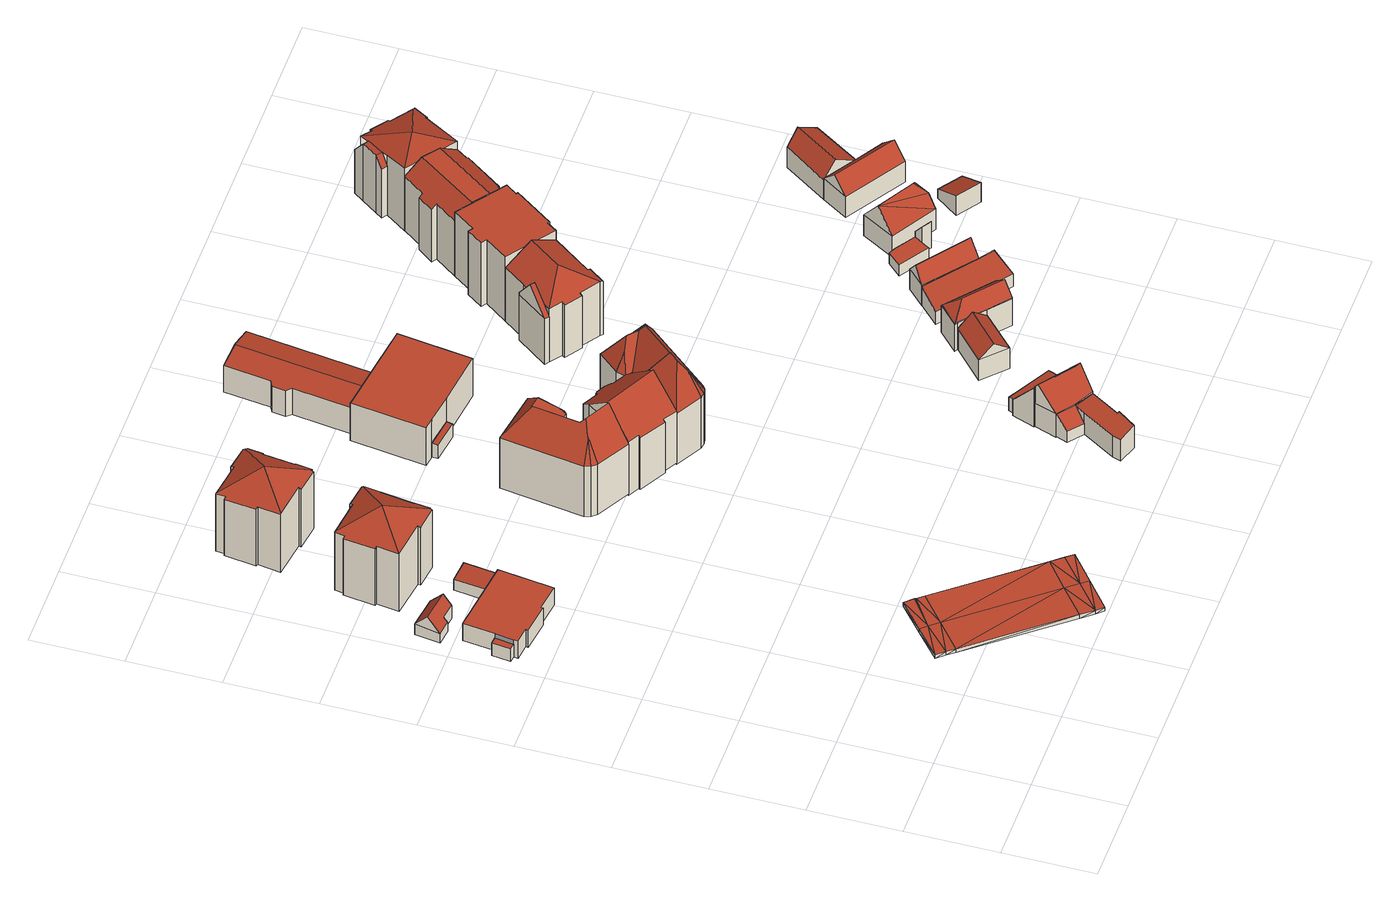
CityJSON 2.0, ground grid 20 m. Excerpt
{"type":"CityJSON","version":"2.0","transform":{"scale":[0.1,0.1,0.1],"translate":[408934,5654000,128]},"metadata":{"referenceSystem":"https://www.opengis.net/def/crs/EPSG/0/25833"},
"CityObjects":{
"building1":{"type":"Building","attributes":{"Dachtyp_tdc":"tdcFreeFormRoof","Gemeindeschluessel":14612000,"Dachneigung":47.6,"QualitaetDacherkennung":6,"Geometrietyp2DReferenz":"3000","measuredHeight":6.02,"function":"31001_9998","roofType":"5000"},"geometry":[{"type":"Solid","lod":"2","boundaries":[[[[0,1,2,3]],[[1,4,5,2]],[[4,6,7,5]],[[6,8,9,7]],[[8,10,11,9]],[[10,0,3,11]],[[12,4,1,13]],[[8,6,12,13,0,10]],[[1,0,13]],[[6,4,12]],[[3,2,5,7,9,11]]]],"semantics":{"surfaces":[{"type":"WallSurface"},{"type":"RoofSurface"},{"type":"GroundSurface"}],"values":[[0,0,0,0,0,0,1,1,0,0,2]]}}]},
"building2":{"type":"Building","attributes":{"Gemeindeschluessel":14612000,"Geometrietyp2DReferenz":"3000","function":"31001_9998","roofType":"9999"},"children":["building2-1","building2-2"]},
"building2-1":{"type":"BuildingPart","attributes":{"Dachtyp_tdc":"tdcPolyFlatRoof","Dachneigung":0,"QualitaetDacherkennung":84,"Geometrietyp2DReferenz":"3000","measuredHeight":4.73,"roofType":"1000"},"parents":["building2"],"geometry":[{"type":"MultiSurface","lod":"2","boundaries":[[[14,15,16,17]],[[15,18,19,16]],[[18,20,21,19]],[[20,22,23,21]],[[22,24,25,23]],[[24,26,27,28,25]],[[29,30,31,32,33]],[[30,34,35,31]],[[34,36,37,35]],[[36,14,17,37]],[[36,34,30,29,26,24,22,20,18,15,14]],[[17,16,19,21,23,25,28,32,31,35,37]]],"semantics":{"surfaces":[{"type":"WallSurface"},{"type":"RoofSurface"},{"type":"GroundSurface"}],"values":[0,0,0,0,0,0,0,0,0,0,1,2]}}]},
"building2-2":{"type":"BuildingPart","attributes":{"Dachtyp_tdc":"tdcPolyFlatRoof","Dachneigung":0,"QualitaetDacherkennung":0,"Geometrietyp2DReferenz":"3000","measuredHeight":3.37,"roofType":"9999"},"parents":["building2"],"geometry":[{"type":"MultiSurface","lod":"2","boundaries":[[[33,38,39,27]],[[27,39,40,28]],[[39,38,41,40]],[[38,33,32,41]],[[28,40,41,32]],[[28,32,33,27]]],"semantics":{"surfaces":[{"type":"RoofSurface"},{"type":"WallSurface"},{"type":"GroundSurface"},{"type":"ClosureSurface","isClosure":"1","QuelleClosure":"LoD1Solid"}],"values":[0,1,1,1,2,3]}}]},
"building3":{"type":"Building","attributes":{"Stand_DGM":"2016","Stand_Basis-DLM":"2021","Gemeindeschluessel":"14612000","ObjektHoehe":1,"Stand_Laserscan":"2016","BodenHoehe":129.81,"Stand_3D-Stadtmodell":"2023","Geometrietyp2DReferenz":2000,"AbsoluteHoehe":130.81,"measuredHeight":1,"function":"53001_1800","roofType":"9999"},"geometry":[{"type":"MultiSurface","lod":"2","boundaries":[[[42,43,44]],[[42,44,45]],[[46,47,42]],[[46,42,45]],[[48,47,46]],[[48,46,49]],[[50,48,49]],[[50,49,51]],[[52,50,51]],[[52,51,53]],[[45,44,54]],[[45,54,55]],[[46,45,56]],[[56,45,55]],[[49,46,56]],[[49,56,57]],[[51,49,58]],[[58,49,57]],[[51,58,59]],[[59,60,51]],[[53,51,61]],[[61,51,60]],[[44,62,63]],[[43,42,64]],[[43,64,62]],[[42,47,65]],[[42,65,64]],[[47,48,66]],[[47,66,65]],[[48,50,67]],[[48,67,66]],[[50,52,68]],[[50,68,67]],[[52,53,69]],[[52,69,68]],[[53,61,70]],[[53,70,69]],[[61,60,71]],[[61,71,70]],[[60,59,72]],[[60,72,71]],[[59,58,73]],[[59,73,72]],[[58,57,74]],[[58,74,73]],[[57,56,75]],[[57,75,74]],[[56,55,76]],[[56,76,75]],[[55,54,77]],[[55,77,76]],[[54,44,63]],[[54,63,77]],[[44,43,62]],[[63,62,64]],[[78,63,64]],[[64,65,79]],[[78,64,79]],[[79,65,66]],[[80,79,66]],[[80,66,67]],[[81,80,67]],[[81,67,68]],[[69,81,68]],[[77,63,78]],[[76,77,78]],[[75,78,79]],[[76,78,75]],[[75,79,80]],[[74,75,80]],[[73,80,81]],[[74,80,73]],[[72,73,81]],[[81,71,72]],[[70,81,69]],[[71,81,70]]],"semantics":{"surfaces":[{"type":"RoofSurface"},{"type":"WallSurface"},{"type":"GroundSurface"}],"values":[0,0,0,0,0,0,0,0,0,0,0,0,0,0,0,0,0,0,0,0,0,0,1,1,1,1,1,1,1,1,1,1,1,1,1,1,1,1,1,1,1,1,1,1,1,1,1,1,1,1,1,1,1,1,2,2,2,2,2,2,2,2,2,2,2,2,2,2,2,2,2,2,2,2,2,2]}}]},
"building4":{"type":"Building","attributes":{"Dachtyp_tdc":"tdcPolyFlatRoof","Gemeindeschluessel":14612000,"Dachneigung":4.03,"QualitaetDacherkennung":77,"Geometrietyp2DReferenz":"3000","measuredHeight":3.24,"function":"31001_9998","roofType":"2100"},"geometry":[{"type":"Solid","lod":"2","boundaries":[[[[82,83,84,85]],[[83,86,87,84]],[[86,88,89,87]],[[88,82,85,89]],[[88,86,83,82]],[[85,84,87,89]]]],"semantics":{"surfaces":[{"type":"WallSurface"},{"type":"RoofSurface"},{"type":"GroundSurface"}],"values":[[0,0,0,0,1,2]]}}]},
"building5":{"type":"Building","attributes":{"Dachtyp_tdc":"tdcFreeFormRoof","Gemeindeschluessel":14612000,"Dachneigung":29.31,"QualitaetDacherkennung":80,"Geometrietyp2DReferenz":"3000","measuredHeight":19.83,"function":"31001_9998","roofType":"5000"},"geometry":[{"type":"Solid","lod":"2","boundaries":[[[[90,91,92,93]],[[91,94,95,92]],[[94,96,97,95]],[[96,98,99,97]],[[98,100,101,99]],[[100,102,103,101]],[[102,104,105,103]],[[104,106,107,105]],[[106,108,109,107]],[[108,110,111,109]],[[110,112,113,111]],[[112,114,115,113]],[[114,116,117,115]],[[116,118,119,117]],[[118,120,121,119]],[[120,122,123,121]],[[122,124,125,123]],[[124,126,127,125]],[[112,110,108,106,104,128,129,130,118,116,114]],[[124,122,120,130,129,126]],[[129,131,96,94,91,90,132,126]],[[128,102,100,98,131,129]],[[98,96,131]],[[104,102,128]],[[120,118,130]],[[127,133,93,92,95,97,99,101,103,105,107,109,111,113,115,117,119,121,123,125]],[[126,132,133,127]],[[132,90,93,133]]]],"semantics":{"surfaces":[{"type":"WallSurface"},{"type":"RoofSurface"},{"type":"GroundSurface"}],"values":[[0,0,0,0,0,0,0,0,0,0,0,0,0,0,0,0,0,0,1,1,1,1,0,0,0,2,0,0]]}}]},
"building6":{"type":"Building","attributes":{"Dachtyp_tdc":"tdcFreeFormRoof","Gemeindeschluessel":14612000,"Dachneigung":31.07,"QualitaetDacherkennung":66,"Geometrietyp2DReferenz":"3000","measuredHeight":19.93,"function":"31001_9998","roofType":"5000"},"geometry":[{"type":"Solid","lod":"2","boundaries":[[[[134,135,136,137]],[[135,138,139,136]],[[138,140,141,139]],[[138,135,134,142,143,144]],[[143,145,146,147,148,149,150,140,144]],[[151,152,153,154,145,143]],[[143,142,155,156,157,158,159,160,161,151]],[[154,146,145]],[[161,152,151]],[[140,138,144]],[[141,162,163,164,165,166,167,168,169,170,171,172,173,174,175,176,177,137,136,139]],[[158,157,174,173]],[[157,156,175,174]],[[156,155,176,175]],[[155,142,177,176]],[[142,134,137,177]],[[140,150,162,141]],[[150,149,163,162]],[[149,148,164,163]],[[148,147,165,164]],[[147,146,166,165]],[[146,154,167,166]],[[154,153,168,167]],[[153,152,169,168]],[[152,161,170,169]],[[161,160,171,170]],[[160,159,172,171]],[[159,158,173,172]]]],"semantics":{"surfaces":[{"type":"WallSurface"},{"type":"RoofSurface"},{"type":"GroundSurface"}],"values":[[0,0,0,1,1,1,1,0,0,0,2,0,0,0,0,0,0,0,0,0,0,0,0,0,0,0,0,0]]}}]},
"building7":{"type":"Building","attributes":{"Dachtyp_tdc":"tdcFreeFormRoof","Gemeindeschluessel":14612000,"Dachneigung":53.66,"QualitaetDacherkennung":21,"Geometrietyp2DReferenz":"3000","measuredHeight":21.12,"function":"31001_9998","roofType":"5000"},"geometry":[{"type":"Solid","lod":"2","boundaries":[[[[178,179,180,181]],[[179,182,183,180]],[[182,184,185,183]],[[184,186,187,185]],[[186,188,189,187]],[[188,190,191,189]],[[190,192,193,191]],[[192,194,195,193]],[[194,196,197,195]],[[196,198,199,197]],[[198,178,181,199]],[[200,201,198,196]],[[202,203,200,196,194]],[[202,194,192]],[[204,203,202,192,190]],[[205,206,204,190,188]],[[207,208,205,188,186]],[[207,186,184]],[[208,207,184,182]],[[206,205,208,182,179]],[[201,200,203,204,206,179,178]],[[201,178,198]],[[181,180,183,185,187,189,191,193,195,197,199]]]],"semantics":{"surfaces":[{"type":"WallSurface"},{"type":"RoofSurface"},{"type":"GroundSurface"}],"values":[[0,0,0,0,0,0,0,0,0,0,0,1,1,0,1,1,1,1,1,1,1,1,2]]}}]},
"building8":{"type":"Building","attributes":{"Dachtyp_tdc":"tdcFreeFormRoof","Gemeindeschluessel":14612000,"Dachneigung":49.03,"QualitaetDacherkennung":44,"Geometrietyp2DReferenz":"3000","measuredHeight":21.37,"function":"31001_9998","roofType":"5000"},"geometry":[{"type":"Solid","lod":"2","boundaries":[[[[209,210,211,212]],[[210,213,214,211]],[[213,215,216,214]],[[215,217,218,216]],[[217,219,220,218]],[[219,221,222,220]],[[221,223,224,222]],[[223,225,226,224]],[[225,227,228,226]],[[229,215,213,210,209,230,231,232,233,234,235,236]],[[219,217,229,236,227,225,223,221]],[[217,215,229]],[[235,227,236]],[[228,237,238,239,240,241,242,212,211,214,216,218,220,222,224,226]],[[230,209,212,242]],[[227,235,237,228]],[[235,234,238,237]],[[234,233,239,238]],[[233,232,240,239]],[[232,231,241,240]],[[231,230,242,241]]]],"semantics":{"surfaces":[{"type":"WallSurface"},{"type":"RoofSurface"},{"type":"GroundSurface"}],"values":[[0,0,0,0,0,0,0,0,0,1,1,0,0,2,0,0,0,0,0,0,0]]}}]},
"building9":{"type":"Building","attributes":{"Dachtyp_tdc":"tdcPolyFlatRoof","Gemeindeschluessel":14612000,"Dachneigung":8.67,"QualitaetDacherkennung":35,"Geometrietyp2DReferenz":"3000","measuredHeight":3.79,"function":"31001_9998","roofType":"2100"},"geometry":[{"type":"Solid","lod":"2","boundaries":[[[[243,244,245,246]],[[244,247,248,245]],[[247,249,250,248]],[[249,243,246,250]],[[249,247,244,243]],[[246,245,248,250]]]],"semantics":{"surfaces":[{"type":"WallSurface"},{"type":"RoofSurface"},{"type":"GroundSurface"}],"values":[[0,0,0,0,1,2]]}}]},
"building10":{"type":"Building","attributes":{"Dachtyp_tdc":"tdcPolyFlatRoof","Gemeindeschluessel":14612000,"Dachneigung":5.43,"QualitaetDacherkennung":75,"Geometrietyp2DReferenz":"3000","measuredHeight":6.22,"function":"31001_9998","roofType":"2100"},"geometry":[{"type":"Solid","lod":"2","boundaries":[[[[251,252,253,254]],[[252,255,256,253]],[[255,257,258,256]],[[257,259,260,258]],[[259,261,262,260]],[[261,263,264,262]],[[263,265,266,264]],[[265,251,254,266]],[[265,263,261,259,257,255,252,251]],[[254,253,256,258,260,262,264,266]]]],"semantics":{"surfaces":[{"type":"WallSurface"},{"type":"RoofSurface"},{"type":"GroundSurface"}],"values":[[0,0,0,0,0,0,0,0,1,2]]}}]},
"building11":{"type":"Building","attributes":{"Dachtyp_tdc":"tdcPolyFlatRoof","Gemeindeschluessel":14612000,"Dachneigung":50.52,"QualitaetDacherkennung":65,"Geometrietyp2DReferenz":"3000","measuredHeight":6.28,"function":"31001_9998","roofType":"2100"},"geometry":[{"type":"Solid","lod":"2","boundaries":[[[[267,268,269,270]],[[268,271,272,269]],[[271,273,274,272]],[[273,267,270,274]],[[273,271,268,267]],[[270,269,272,274]]]],"semantics":{"surfaces":[{"type":"WallSurface"},{"type":"RoofSurface"},{"type":"GroundSurface"}],"values":[[0,0,0,0,1,2]]}}]},
"building12":{"type":"Building","attributes":{"Dachtyp_tdc":"tdcPolyFlatRoof","Gemeindeschluessel":14612000,"Dachneigung":0,"QualitaetDacherkennung":41,"Geometrietyp2DReferenz":"3000","measuredHeight":10.36,"function":"31001_9998","roofType":"1000"},"geometry":[{"type":"Solid","lod":"2","boundaries":[[[[275,276,277,278]],[[276,279,280,277]],[[279,281,282,280]],[[281,283,284,282]],[[283,285,286,284]],[[285,287,288,286]],[[287,289,290,288]],[[289,275,278,290]],[[289,287,285,283,281,279,276,275]],[[278,277,280,282,284,286,288,290]]]],"semantics":{"surfaces":[{"type":"WallSurface"},{"type":"RoofSurface"},{"type":"GroundSurface"}],"values":[[0,0,0,0,0,0,0,0,1,2]]}}]},
"building13":{"type":"Building","attributes":{"Dachtyp_tdc":"tdcFreeFormRoof","Gemeindeschluessel":14612000,"Dachneigung":58.73,"QualitaetDacherkennung":17,"Geometrietyp2DReferenz":"3000","measuredHeight":22.48,"function":"31001_9998","roofType":"5000"},"geometry":[{"type":"Solid","lod":"2","boundaries":[[[[291,292,293,294]],[[292,295,296,293]],[[295,297,298,296]],[[297,299,300,298]],[[299,301,302,300]],[[301,303,304,302]],[[303,305,306,304]],[[305,307,308,306]],[[307,309,310,308]],[[309,311,312,310]],[[311,313,314,312]],[[313,315,316,314]],[[315,317,318,316]],[[317,319,320,318]],[[319,321,322,320]],[[321,323,324,322]],[[323,291,294,324]],[[325,326,327,328,329,330,331,332,333,323,321]],[[325,321,319]],[[326,325,319,317]],[[334,335,327,326,317,315]],[[336,334,315,313]],[[336,313,311]],[[335,334,336,311,309]],[[328,327,335,309,307]],[[337,338,329,328,307,305]],[[339,337,305,303]],[[339,303,301]],[[338,337,339,301,299]],[[330,329,338,299,297]],[[331,330,297,295]],[[332,331,295,292]],[[333,332,292,291]],[[333,291,323]],[[294,293,296,298,300,302,304,306,308,310,312,314,316,318,320,322,324]]]],"semantics":{"surfaces":[{"type":"WallSurface"},{"type":"RoofSurface"},{"type":"GroundSurface"}],"values":[[0,0,0,0,0,0,0,0,0,0,0,0,0,0,0,0,0,1,1,1,1,1,1,1,1,1,1,1,1,1,1,1,1,1,2]]}}]},
"building14":{"type":"Building","attributes":{"Dachtyp_tdc":"tdcFreeFormRoof","Gemeindeschluessel":14612000,"Dachneigung":53.99,"QualitaetDacherkennung":81,"Geometrietyp2DReferenz":"3000","measuredHeight":12.01,"function":"31001_9998","roofType":"5000"},"geometry":[{"type":"Solid","lod":"2","boundaries":[[[[340,341,267]],[[342,343,344,345,346,347]],[[348,340,343,342]],[[340,267,344,343]],[[267,273,345,344]],[[273,349,346,345]],[[349,350,347,346]],[[350,348,342,347]],[[267,341,351,352,273]],[[351,353,354,355,352]],[[348,353,351,341,340]],[[350,354,353,348]],[[349,355,354,350]],[[273,352,355,349]]]],"semantics":{"surfaces":[{"type":"WallSurface"},{"type":"GroundSurface"},{"type":"RoofSurface"}],"values":[[0,1,0,0,0,0,0,0,2,2,0,0,0,0]]}}]},
"building15":{"type":"Building","attributes":{"Dachtyp_tdc":"tdcPolyFlatRoof","Gemeindeschluessel":14612000,"Dachneigung":52.17,"QualitaetDacherkennung":81,"Geometrietyp2DReferenz":"3000","measuredHeight":10.95,"function":"31001_9998","roofType":"2100"},"geometry":[{"type":"Solid","lod":"2","boundaries":[[[[356,357,358,359]],[[357,360,361,358]],[[360,362,363,361]],[[362,353,364,363]],[[353,356,359,364]],[[353,362,360,357,356]],[[359,358,361,363,364]]]],"semantics":{"surfaces":[{"type":"WallSurface"},{"type":"RoofSurface"},{"type":"GroundSurface"}],"values":[[0,0,0,0,0,1,2]]}}]},
"building16":{"type":"Building","attributes":{"Dachtyp_tdc":"tdcFreeFormRoof","Gemeindeschluessel":14612000,"Dachneigung":12.12,"QualitaetDacherkennung":61,"Geometrietyp2DReferenz":"3000","measuredHeight":8.38,"function":"31001_9998","roofType":"5000"},"geometry":[{"type":"Solid","lod":"2","boundaries":[[[[365,366,367,368]],[[366,369,370,367]],[[369,371,372,370]],[[371,373,374,372]],[[373,375,376,374]],[[375,377,378,376]],[[377,379,380,378]],[[379,381,382,380]],[[381,383,384,382]],[[383,385,386,384]],[[385,365,368,386]],[[381,379,377,375,373,371,369,366]],[[366,365,385,383,381]],[[368,367,370,372,374,376,378,380,382,384,386]]]],"semantics":{"surfaces":[{"type":"WallSurface"},{"type":"RoofSurface"},{"type":"GroundSurface"}],"values":[[0,0,0,0,0,0,0,0,0,0,0,1,1,2]]}}]},
"building17":{"type":"Building","attributes":{"Dachtyp_tdc":"tdcPolyFlatRoof","Gemeindeschluessel":14612000,"Dachneigung":8.34,"QualitaetDacherkennung":67,"Geometrietyp2DReferenz":"3000","measuredHeight":4.13,"function":"31001_9998","roofType":"2100"},"geometry":[{"type":"Solid","lod":"2","boundaries":[[[[387,388,389,361]],[[388,390,391,389]],[[390,392,393,391]],[[392,394,363,393]],[[394,387,361,363]],[[394,392,390,388,387]],[[361,389,391,393,363]]]],"semantics":{"surfaces":[{"type":"WallSurface"},{"type":"RoofSurface"},{"type":"GroundSurface"}],"values":[[0,0,0,0,0,1,2]]}}]},
"building18":{"type":"Building","attributes":{"Dachtyp_tdc":"tdcFreeFormRoof","Gemeindeschluessel":14612000,"Dachneigung":39.28,"QualitaetDacherkennung":82,"Geometrietyp2DReferenz":"3000","measuredHeight":8.45,"function":"31001_9998","roofType":"5000"},"geometry":[{"type":"Solid","lod":"2","boundaries":[[[[395,396,397,398]],[[396,399,400,397]],[[399,401,402,400]],[[401,403,404,402]],[[403,395,398,404]],[[396,395,405,406]],[[405,403,401,399,406]],[[403,405,395]],[[396,406,399]],[[398,397,400,402,404]]]],"semantics":{"surfaces":[{"type":"WallSurface"},{"type":"RoofSurface"},{"type":"GroundSurface"}],"values":[[0,0,0,0,0,1,1,0,0,2]]}}]},
"building19":{"type":"Building","attributes":{"Gemeindeschluessel":14612000,"Geometrietyp2DReferenz":"3000","function":"31001_9998","roofType":"9999"},"children":["building19-1","building19-2"]},
"building19-1":{"type":"BuildingPart","attributes":{"Dachtyp_tdc":"tdcGableRoof","Dachneigung":50.64,"QualitaetDacherkennung":27,"Geometrietyp2DReferenz":"3000","measuredHeight":18.24,"roofType":"3100"},"parents":["building19"],"geometry":[{"type":"MultiSurface","lod":"2","boundaries":[[[407,408,409,410]],[[408,411,412,409]],[[411,413,414,412]],[[415,416,417,418,419]],[[408,407,420,417,416]],[[411,415,419,413]],[[408,416,415,411]],[[414,410,409,412]]],"semantics":{"surfaces":[{"type":"WallSurface"},{"type":"RoofSurface"},{"type":"GroundSurface"}],"values":[0,0,0,1,1,0,0,2]}}]},
"building19-2":{"type":"BuildingPart","attributes":{"Dachtyp_tdc":"tdcHipAndGableRoof","Dachneigung":30.74,"QualitaetDacherkennung":27,"Geometrietyp2DReferenz":"3000","measuredHeight":18.51,"roofType":"5000"},"parents":["building19"],"geometry":[{"type":"MultiSurface","lod":"2","boundaries":[[[421,422,423,424]],[[422,425,426,423]],[[425,427,428,426]],[[427,429,430,428]],[[429,431,432,430]],[[431,433,434,432]],[[433,435,436,434]],[[435,437,438,436]],[[437,439,440,438]],[[439,441,442,440]],[[441,443,410,442]],[[443,407,410]],[[444,421,424,414,413,419]],[[443,441,439,437,435,433,445]],[[433,431,429,427,425,422,445]],[[422,421,444,418,420,443,445]],[[424,423,426,428,430,432,434,436,438,440,442,410,414]]],"semantics":{"surfaces":[{"type":"WallSurface"},{"type":"RoofSurface"},{"type":"GroundSurface"}],"values":[0,0,0,0,0,0,0,0,0,0,0,0,0,1,1,1,2]}}]},
"building20":{"type":"Building","attributes":{"Dachtyp_tdc":"tdcFreeFormRoof","Gemeindeschluessel":14612000,"Dachneigung":42.29,"QualitaetDacherkennung":62,"Geometrietyp2DReferenz":"3000","measuredHeight":10.13,"function":"31001_9998","roofType":"5000"},"geometry":[{"type":"Solid","lod":"2","boundaries":[[[[446,447,448,449]],[[447,450,451,448]],[[450,452,453,451]],[[452,454,455,453]],[[454,456,457,455]],[[456,446,449,457]],[[458,459,460,461]],[[462,463,460,459,464,465]],[[460,463,447,446,461]],[[450,462,465,452]],[[452,465,464,454]],[[454,464,459,458,456]],[[447,463,462,450]],[[456,458,461,446]],[[449,448,451,453,455,457]]]],"semantics":{"surfaces":[{"type":"WallSurface"},{"type":"RoofSurface"},{"type":"GroundSurface"}],"values":[[0,0,0,0,0,0,1,1,1,0,0,0,0,0,2]]}}]},
"building21":{"type":"Building","attributes":{"Dachtyp_tdc":"tdcPolyFlatRoof","Gemeindeschluessel":14612000,"Dachneigung":16.98,"QualitaetDacherkennung":83,"Geometrietyp2DReferenz":"3000","measuredHeight":5.3,"function":"31001_9998","roofType":"2100"},"geometry":[{"type":"Solid","lod":"2","boundaries":[[[[466,467,468,469]],[[467,470,471,468]],[[470,472,473,471]],[[472,474,475,473]],[[474,466,469,475]],[[474,472,470,467,466]],[[469,468,471,473,475]]]],"semantics":{"surfaces":[{"type":"WallSurface"},{"type":"RoofSurface"},{"type":"GroundSurface"}],"values":[[0,0,0,0,0,1,2]]}}]},
"building22":{"type":"Building","attributes":{"Dachtyp_tdc":"tdcPolyFlatRoof","Gemeindeschluessel":14612000,"Dachneigung":0,"QualitaetDacherkennung":46,"Geometrietyp2DReferenz":"3000","measuredHeight":17.59,"function":"31001_9998","roofType":"1000"},"geometry":[{"type":"Solid","lod":"2","boundaries":[[[[476,477,478,479]],[[477,480,481,478]],[[480,482,483,481]],[[482,484,426,483]],[[484,485,424,426]],[[485,486,487,424]],[[486,488,489,487]],[[488,490,491,489]],[[490,492,493,491]],[[492,494,495,493]],[[494,496,497,495]],[[496,476,479,497]],[[496,494,492,490,488,486,485,484,482,480,477,476]],[[479,478,481,483,426,424,487,489,491,493,495,497]]]],"semantics":{"surfaces":[{"type":"WallSurface"},{"type":"RoofSurface"},{"type":"GroundSurface"}],"values":[[0,0,0,0,0,0,0,0,0,0,0,0,1,2]]}}]},
"building23":{"type":"Building","attributes":{"Dachtyp_tdc":"tdcGableRoof","Gemeindeschluessel":14612000,"Dachneigung":51.69,"QualitaetDacherkennung":78,"Geometrietyp2DReferenz":"3000","measuredHeight":8.82,"function":"31001_9998","roofType":"3100"},"geometry":[{"type":"Solid","lod":"2","boundaries":[[[[470,498,499,500]],[[498,501,502,499]],[[501,503,504,502]],[[503,470,500,504]],[[501,498,505]],[[470,503,506]],[[498,470,506,505]],[[503,501,505,506]],[[500,499,502,504]]]],"semantics":{"surfaces":[{"type":"WallSurface"},{"type":"RoofSurface"},{"type":"GroundSurface"}],"values":[[0,0,0,0,0,0,1,1,2]]}}]},
"building24":{"type":"Building","attributes":{"Dachtyp_tdc":"tdcPolyFlatRoof","Gemeindeschluessel":14612000,"Dachneigung":0,"QualitaetDacherkennung":0,"Geometrietyp2DReferenz":"3000","BezugspunktDach":"2000","measuredHeight":3,"function":"31001_9998"},"geometry":[{"type":"MultiSurface","lod":"2","boundaries":[[[507,508,509,510,511,512]],[[512,511,513,514]],[[511,510,515,513]],[[510,509,516,515]],[[509,508,517,516]],[[508,507,518,517]],[[507,512,514,518]],[[514,513,515,516,517,518]]],"semantics":{"surfaces":[{"type":"RoofSurface"},{"type":"WallSurface"},{"type":"GroundSurface"}],"values":[0,1,1,1,1,1,1,2]}}]},
"building25":{"type":"Building","attributes":{"Dachtyp_tdc":"tdcPolyFlatRoof","Gemeindeschluessel":14612000,"Dachneigung":52.96,"QualitaetDacherkennung":48,"Geometrietyp2DReferenz":"3000","measuredHeight":7.21,"function":"31001_9998","roofType":"2100"},"geometry":[{"type":"Solid","lod":"2","boundaries":[[[[519,520,521,522]],[[520,523,524,521]],[[523,525,526,524]],[[525,519,522,526]],[[525,523,520,519]],[[522,521,524,526]]]],"semantics":{"surfaces":[{"type":"WallSurface"},{"type":"RoofSurface"},{"type":"GroundSurface"}],"values":[[0,0,0,0,1,2]]}}]},
"building26":{"type":"Building","attributes":{"Dachtyp_tdc":"tdcCutGableRoof","Gemeindeschluessel":14612000,"Dachneigung":35.44,"QualitaetDacherkennung":62,"Geometrietyp2DReferenz":"3000","measuredHeight":17.63,"function":"31001_9998","roofType":"9999"},"geometry":[{"type":"Solid","lod":"2","boundaries":[[[[527,528,529,530]],[[528,531,532,529]],[[533,534,535,536,537,538,531,528]],[[527,539,540,541,542,543,544,545]],[[528,527,545,533]],[[532,546,547,548,549,497,550,551,495,552,553,554,555,556,530,529]],[[531,538,546,532]],[[538,537,547,546]],[[537,536,548,547]],[[536,535,549,548]],[[535,534,497,549]],[[534,533,550,497]],[[533,545,551,550]],[[545,544,495,551]],[[544,543,552,495]],[[543,542,553,552]],[[542,541,554,553]],[[541,540,555,554]],[[540,539,556,555]],[[539,527,530,556]]]],"semantics":{"surfaces":[{"type":"WallSurface"},{"type":"RoofSurface"},{"type":"GroundSurface"}],"values":[[0,0,1,1,1,2,0,0,0,0,0,0,0,0,0,0,0,0,0,0]]}}]},
"building27":{"type":"Building","attributes":{"Dachtyp_tdc":"tdcGableAndHippedGRoof","Gemeindeschluessel":14612000,"Dachneigung":53.05,"QualitaetDacherkennung":64,"Geometrietyp2DReferenz":"3000","measuredHeight":11.09,"function":"31001_9998","roofType":"9999"},"geometry":[{"type":"Solid","lod":"2","boundaries":[[[[557,558,559,560]],[[558,561,562,559]],[[561,563,564,562]],[[563,557,560,564]],[[561,558,565,566]],[[557,563,567]],[[566,565,568]],[[565,567,568]],[[558,567,565]],[[567,558,557]],[[567,566,568]],[[567,561,566]],[[561,567,563]],[[560,559,562,564]]]],"semantics":{"surfaces":[{"type":"WallSurface"},{"type":"RoofSurface"},{"type":"GroundSurface"}],"values":[[0,0,0,0,0,0,1,1,1,1,1,1,1,2]]}}]},
"building28":{"type":"Building","attributes":{"Gemeindeschluessel":14612000,"Geometrietyp2DReferenz":"3000","function":"31001_9998","roofType":"9999"},"children":["building28-1","building28-2"]},
"building28-1":{"type":"BuildingPart","attributes":{"Dachtyp_tdc":"tdcCutGableRoof","Dachneigung":53.9,"QualitaetDacherkennung":28,"Geometrietyp2DReferenz":"3000","measuredHeight":15.81,"roofType":"9999"},"parents":["building28"],"geometry":[{"type":"MultiSurface","lod":"2","boundaries":[[[569,570,571,572]],[[570,573,574,571]],[[573,575,576,574]],[[575,577,578,576]],[[577,579,580,578]],[[573,570,569,581]],[[582,583,579,577,575]],[[581,584,582,575,573]],[[572,571,574,576,578,580,585,586]]],"semantics":{"surfaces":[{"type":"WallSurface"},{"type":"RoofSurface"},{"type":"GroundSurface"}],"values":[0,0,0,0,0,1,1,1,2]}}]},
"building28-2":{"type":"BuildingPart","attributes":{"Dachtyp_tdc":"tdcTentRoof","Dachneigung":24.67,"QualitaetDacherkennung":17,"Geometrietyp2DReferenz":"3000","measuredHeight":18.61,"roofType":"3500"},"parents":["building28"],"geometry":[{"type":"MultiSurface","lod":"2","boundaries":[[[587,588,589,590]],[[588,591,592,589]],[[591,593,594,592]],[[593,595,596,594]],[[595,597,598,596]],[[597,599,600,598]],[[599,601,602,600]],[[601,603,604,602]],[[603,605,606,604]],[[605,607,569,572,606]],[[608,587,590,580,579]],[[595,593,591,588,587,608,609]],[[603,601,599,597,595,609]],[[605,603,609]],[[608,583,610,584,607,605,609]],[[590,589,592,594,596,598,600,602,604,606,572,586,585,580]]],"semantics":{"surfaces":[{"type":"WallSurface"},{"type":"RoofSurface"},{"type":"GroundSurface"}],"values":[0,0,0,0,0,0,0,0,0,0,0,1,1,1,1,2]}}]},
"building29":{"type":"Building","attributes":{"Dachtyp_tdc":"tdcPolyFlatRoof","Gemeindeschluessel":14612000,"Dachneigung":24.92,"QualitaetDacherkennung":70,"Geometrietyp2DReferenz":"3000","measuredHeight":5.29,"function":"31001_9998","roofType":"2100"},"geometry":[{"type":"Solid","lod":"2","boundaries":[[[[611,612,613,614]],[[612,615,616,613]],[[615,617,618,616]],[[617,611,614,618]],[[617,615,612,611]],[[614,613,616,618]]]],"semantics":{"surfaces":[{"type":"WallSurface"},{"type":"RoofSurface"},{"type":"GroundSurface"}],"values":[[0,0,0,0,1,2]]}}]},
"building30":{"type":"Building","attributes":{"Dachtyp_tdc":"tdcFreeFormRoof","Gemeindeschluessel":14612000,"Dachneigung":45.87,"QualitaetDacherkennung":70,"Geometrietyp2DReferenz":"3000","measuredHeight":9.12,"function":"31001_9998","roofType":"5000"},"geometry":[{"type":"Solid","lod":"2","boundaries":[[[[619,620,621,622]],[[620,623,624,621]],[[623,625,626,624]],[[625,627,628,626]],[[627,619,622,628]],[[620,629,630,623]],[[629,619,627,625,630]],[[625,623,630]],[[620,619,629]],[[622,621,624,626,628]]]],"semantics":{"surfaces":[{"type":"WallSurface"},{"type":"RoofSurface"},{"type":"GroundSurface"}],"values":[[0,0,0,0,0,1,1,0,0,2]]}}]},
"building31":{"type":"Building","attributes":{"Dachtyp_tdc":"tdcGableRoof","Gemeindeschluessel":14612000,"Dachneigung":35.12,"QualitaetDacherkennung":76,"Geometrietyp2DReferenz":"3000","measuredHeight":9.05,"function":"31001_9998","roofType":"3100"},"geometry":[{"type":"Solid","lod":"2","boundaries":[[[[631,632,628,633]],[[632,634,626,628]],[[634,635,636,626]],[[635,631,633,636]],[[634,632,637]],[[631,635,638]],[[632,631,638,637]],[[635,634,637,638]],[[633,628,626,636]]]],"semantics":{"surfaces":[{"type":"WallSurface"},{"type":"RoofSurface"},{"type":"GroundSurface"}],"values":[[0,0,0,0,0,0,1,1,2]]}}]}
},
"vertices":[
[6,1217,56],[14,1272,60],[14,1272,31],[6,1217,31],[84,1262,60],[84,1262,31],[78,1216,67],[78,1216,31],[42,1221,67],[42,1221,31],[41,1212,56],[41,1212,31],[80,1234,91],[10,1244,91],
[178,1036,75],[118,1044,75],[118,1044,28],[178,1036,28],[118,1040,75],[118,1040,28],[49,1049,75],[49,1049,28],[50,1055,75],[50,1055,28],[14,1059,75],[14,1059,28],[15,1068,75],[15,1068,62],[15,1068,28],[21,1109,75],[29,1178,75],[29,1178,28],[21,1109,28],[21,1109,62],[146,1163,75],[146,1163,28],[194,1157,75],[194,1157,28],
[6,1111,62],[1,1070,62],[1,1070,28],[6,1111,28],
[481,18,28],[494,3,28],[556,53,28],[543,69,28],[522,95,28],[460,44,28],[296,247,28],[357,298,28],[283,263,28],[341,318,28],[267,281,28],[328,333,28],[618,104,28],[605,120,28],[584,145,28],[420,349,28],[407,364,28],[406,365,28],[406,366,28],[389,385,28],[494,3,18],[556,53,18],[481,18,18],[460,44,18],[296,247,18],[283,263,18],[267,281,18],[328,333,18],[389,385,18],[406,366,18],[406,365,18],[407,364,18],[420,349,18],[584,145,18],[605,120,18],[618,104,18],[543,69,18],[522,95,18],[357,298,18],[341,318,18],
[155,1236,61],[203,1230,64],[203,1230,32],[155,1236,32],[194,1157,64],[194,1157,32],[146,1163,61],[146,1163,32],
[72,1371,182],[81,1440,182],[81,1440,27],[72,1371,27],[87,1439,185],[87,1439,27],[90,1460,185],[90,1460,27],[174,1449,187],[174,1449,27],[175,1456,183],[175,1456,27],[229,1448,184],[229,1448,27],[228,1441,186],[228,1441,27],[231,1441,184],[231,1441,27],[226,1406,184],[226,1406,27],[223,1407,187],[223,1407,27],[213,1336,187],[213,1336,27],[217,1336,184],[217,1336,27],[212,1302,184],[212,1302,27],[208,1302,186],[208,1302,27],[208,1296,184],[208,1296,27],[154,1303,183],[154,1303,27],[154,1309,187],[154,1309,27],[71,1321,185],[71,1321,27],[229,1445,186],[151,1381,225],[208,1300,186],[91,1460,186],[77,1370,185],[77,1370,27],
[243,1551,182],[187,1559,182],[187,1559,26],[243,1551,26],[188,1565,186],[188,1565,26],[107,1576,185],[107,1576,26],[243,1557,186],[185,1635,226],[108,1576,186],[128,1715,184],[126,1716,182],[124,1695,183],[119,1696,180],[109,1627,181],[114,1626,184],[263,1698,183],[264,1703,179],[210,1711,179],[209,1704,183],[248,1556,183],[253,1591,182],[249,1591,185],[259,1662,183],[263,1661,181],[269,1695,180],[263,1697,183],[114,1626,26],[109,1627,26],[119,1696,26],[124,1695,26],[126,1716,26],[209,1704,26],[210,1711,26],[264,1703,26],[263,1697,26],[269,1695,26],[263,1661,26],[259,1662,26],[249,1591,26],[253,1591,26],[248,1556,26],[243,1557,26],
[438,1057,159],[465,1238,159],[465,1238,22],[438,1057,22],[587,1219,159],[587,1219,22],[575,1140,159],[575,1140,22],[568,1134,159],[568,1134,22],[548,1136,159],[548,1136,22],[543,1107,159],[543,1107,22],[575,1089,159],[575,1089,22],[524,991,159],[524,991,22],[451,1032,159],[451,1032,22],[442,1043,159],[442,1043,22],[475,1060,208],[473,1059,205],[549,1040,234],[495,1070,234],[490,1080,225],[510,1186,219],[506,1183,224],[564,1146,175],[537,1182,219],
[662,1071,174],[660,1067,177],[660,1067,19],[662,1071,19],[691,1049,178],[691,1049,19],[686,1029,194],[686,1029,19],[638,928,161],[638,928,19],[607,946,162],[607,946,19],[605,942,158],[605,942,19],[546,975,161],[546,975,19],[548,978,164],[548,978,19],[524,991,165],[524,991,19],[665,985,233],[657,1083,167],[637,1093,167],[626,1091,172],[623,1086,177],[589,1105,176],[575,1089,192],[551,1044,233],[575,1089,19],[589,1105,19],[623,1086,19],[626,1091,19],[637,1093,19],[657,1083,19],
[575,1382,60],[573,1369,58],[573,1369,22],[575,1382,22],[507,1378,58],[507,1378,22],[508,1391,60],[508,1391,22],
[906,99,75],[912,118,75],[912,118,17],[906,99,17],[957,190,75],[957,190,17],[971,213,75],[971,213,17],[1010,189,79],[1010,189,17],[972,127,79],[972,127,17],[976,124,80],[976,124,17],[948,85,79],[948,85,17],
[971,213,78],[957,190,45],[957,190,16],[971,213,16],[925,215,46],[925,215,16],[934,241,78],[934,241,16],
[484,1395,123],[506,1558,123],[506,1558,20],[484,1395,20],[519,1556,123],[519,1556,20],[625,1542,123],[625,1542,20],[720,1529,123],[720,1529,20],[697,1366,123],[697,1366,20],[575,1382,123],[575,1382,20],[508,1391,123],[508,1391,20],
[720,897,154],[709,894,154],[709,894,16],[720,897,16],[696,896,154],[696,896,16],[638,928,154],[638,928,16],[686,1029,154],[686,1029,16],[691,1047,154],[691,1047,16],[703,1039,154],[703,1039,16],[700,1033,154],[700,1033,16],[708,1029,154],[708,1029,16],[723,1046,154],[723,1046,16],[710,1057,154],[710,1057,16],[715,1077,154],[715,1077,16],[753,1122,154],[753,1122,16],[776,1102,154],[776,1102,16],[779,1105,154],[779,1105,16],[850,1044,154],[850,1044,16],[728,902,154],[728,902,16],[784,1039,232],[781,1036,232],[779,1036,234],[719,967,235],[714,966,241],[703,949,236],[707,927,208],[708,923,202],[708,923,201],[757,1068,218],[778,1050,218],[737,1066,194],[692,1031,164],[694,1026,169],[695,1037,165],
[1010,189,78],[1010,189,83],[1035,229,14],[1010,189,14],[971,213,14],[934,241,14],[951,289,14],[952,292,14],[1035,229,78],[951,289,78],[952,292,78],[1030,221,134],[949,282,134],[1035,229,121],[952,292,120],[951,289,124],
[952,292,118],[970,341,55],[970,341,11],[952,292,11],[975,337,55],[975,337,11],[1062,273,55],[1062,273,11],[1035,229,11],
[625,1542,97],[572,1549,108],[572,1549,25],[625,1542,25],[519,1556,97],[519,1556,25],[537,1687,97],[537,1687,25],[528,1698,95],[528,1698,25],[532,1727,95],[532,1727,25],[544,1734,97],[544,1734,25],[557,1835,97],[557,1835,25],[610,1828,108],[610,1828,25],[613,1828,108],[613,1828,25],[662,1821,97],[662,1821,25],
[975,337,50],[982,353,47],[982,353,11],[1008,339,47],[1008,339,11],[1077,301,47],[1077,301,11],[1062,273,52],
[1171,457,64],[1097,387,64],[1097,387,8],[1171,457,8],[1047,435,64],[1047,435,8],[1116,498,64],[1116,498,8],[1119,501,64],[1119,501,8],[1145,479,92],[1072,411,92],
[843,1255,133],[835,1261,133],[835,1261,9],[843,1255,9],[885,1330,132],[885,1330,9],[893,1324,132],[893,1324,9],[885,1330,139],[863,1300,191],[871,1293,191],[886,1314,155],[893,1324,139],[854,1270,155],
[928,1372,155],[980,1334,194],[980,1334,9],[928,1372,9],[1029,1299,158],[1029,1299,9],[969,1216,158],[969,1216,9],[975,1212,154],[975,1212,9],[949,1177,154],[949,1177,9],[944,1181,158],[944,1181,9],[903,1210,156],[903,1210,9],[900,1205,152],[900,1205,9],[865,1230,151],[865,1230,9],[869,1236,156],[869,1236,9],[843,1255,155],[893,1324,155],[929,1263,194],
[1156,547,79],[1255,465,79],[1255,465,6],[1156,547,6],[1216,419,79],[1216,419,6],[1171,457,79],[1171,457,6],[1119,501,79],[1119,501,6],[1113,505,79],[1113,505,6],[1113,505,81],[1114,505,82],[1159,504,108],[1153,544,84],[1216,419,81],[1235,441,108],[1119,501,82],[1171,457,81],
[1174,564,40],[1217,606,58],[1217,606,6],[1174,564,6],[1325,522,58],[1325,522,6],[1355,500,59],[1355,500,6],[1321,450,40],[1321,450,6],
[1104,1404,184],[1108,1402,184],[1108,1402,9],[1104,1404,9],[1048,1318,184],[1048,1318,9],[1044,1321,184],[1044,1321,9],[1029,1299,184],[928,1372,184],[963,1421,184],[963,1421,9],[952,1429,184],[952,1429,9],[977,1463,184],[977,1463,9],[985,1457,184],[985,1457,9],[1019,1504,184],[1019,1504,9],[1122,1429,184],[1122,1429,9],
[1217,606,60],[1217,606,5],[1325,522,5],[1254,642,61],[1254,642,5],[1358,566,58],[1358,566,5],[1236,624,93],[1342,544,93],
[1347,632,34],[1357,649,34],[1369,667,34],[1327,694,34],[1311,702,34],[1284,673,34],[1311,702,4],[1284,673,4],[1327,694,4],[1369,667,4],[1357,649,4],[1347,632,4],
[1389,654,48],[1377,636,77],[1377,636,5],[1389,654,5],[1358,649,77],[1358,649,5],[1369,667,48],[1369,667,5],
[1145,1611,186],[1181,1585,185],[1181,1585,9],[1145,1611,9],[1215,1560,156],[1215,1560,9],[1088,1454,185],[1122,1429,155],[1140,1454,155],[1143,1452,153],[1203,1534,152],[1199,1537,156],[1111,1636,157],[1076,1588,157],[1068,1593,151],[1043,1559,151],[1054,1552,159],[1019,1504,159],[1052,1480,186],[1199,1537,9],[1203,1534,9],[1143,1452,9],[1140,1454,9],[1088,1454,9],[1052,1480,9],[1054,1552,9],[1043,1559,9],[1068,1593,9],[1076,1588,9],[1111,1636,9],
[1373,774,59],[1473,715,59],[1473,715,3],[1373,774,3],[1431,644,59],[1431,644,3],[1332,703,59],[1332,703,3],[1462,697,88],[1441,662,88],[1352,738,114],[1433,690,114],
[1144,1682,140],[1133,1690,140],[1133,1690,7],[1144,1682,7],[1143,1704,165],[1143,1704,7],[1168,1739,163],[1168,1739,7],[1184,1761,127],[1184,1761,7],[1195,1753,127],[1195,1753,7],[1154,1696,165],[1179,1731,163],[1181,1733,159],[1164,1710,164],[1179,1731,7],[1154,1696,7],
[1217,1736,155],[1220,1741,153],[1220,1741,7],[1217,1736,7],[1256,1715,153],[1256,1715,7],[1253,1710,155],[1253,1710,7],[1299,1677,155],[1299,1677,7],[1303,1675,154],[1303,1675,7],[1279,1642,160],[1279,1642,7],[1276,1644,162],[1276,1644,7],[1215,1560,179],[1215,1560,7],[1111,1636,179],[1111,1636,7],[1144,1682,170],[1195,1753,155],[1199,1648,193],[1179,1731,160],
[1561,630,32],[1527,581,60],[1527,581,7],[1561,630,7],[1477,616,60],[1477,616,7],[1512,665,32],[1512,665,7],
[1576,798,60],[1541,741,59],[1541,741,2],[1576,798,2],[1411,823,59],[1411,823,2],[1446,879,60],[1446,879,2],[1518,834,60],[1518,834,2],[1558,769,94],[1429,851,94],
[1581,935,57],[1518,834,55],[1581,935,2],[1446,879,55],[1511,975,58],[1511,975,2],[1472,863,93],[1536,961,93]
]}
